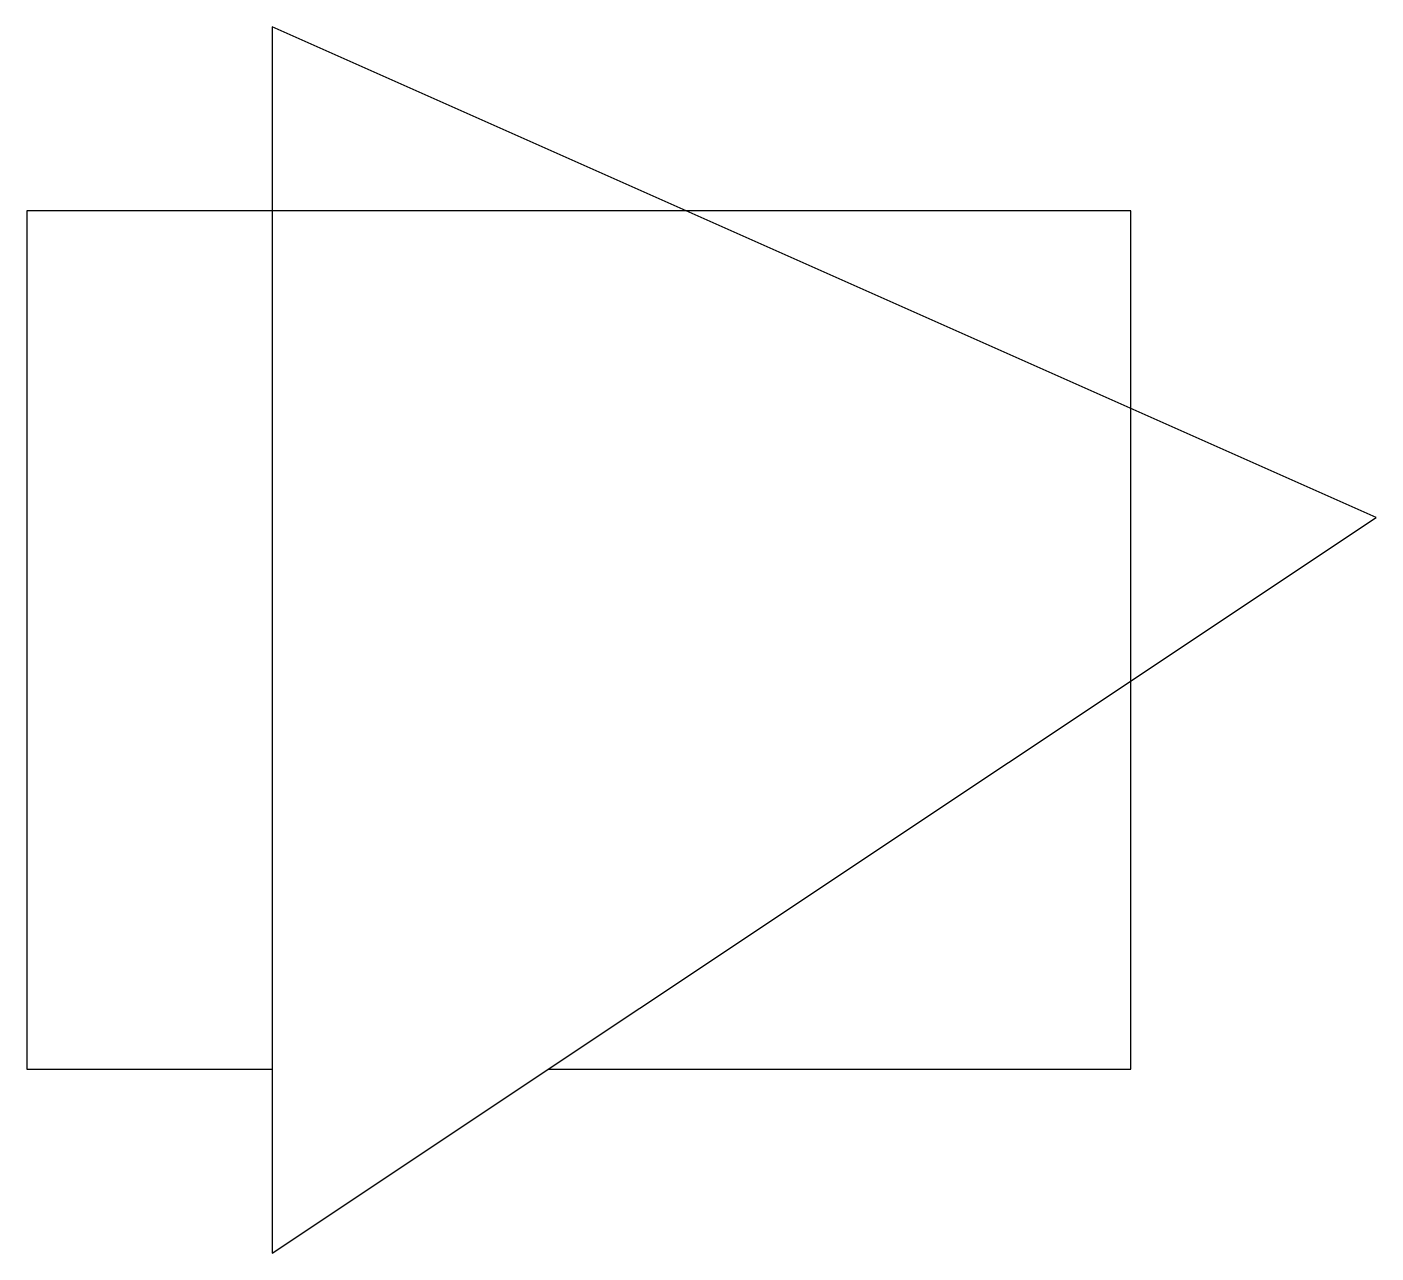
# Model space of a CAD drawing. Header units: millimetres. Extents: x 6 to 28, y 0 to 20.
import ezdxf

# ---------------------------------------------------------------- set-up
doc = ezdxf.new("R2010")
doc.units = ezdxf.units.MM
doc.layers.get('0').update_dxf_attribs({"lineweight": 25})

msp = doc.modelspace()

# ---------------------------------------------------------------- linework, layer by layer
at = {"flags": 128}
msp.add_lwpolyline([(10, 0), (28, 12), (10, 20)], close=True, dxfattribs=at)
msp.add_lwpolyline([(14.5, 3), (24, 3), (24, 17), (6, 17), (6, 3), (10, 3)], dxfattribs=at)

doc.saveas('drawing.dxf')
